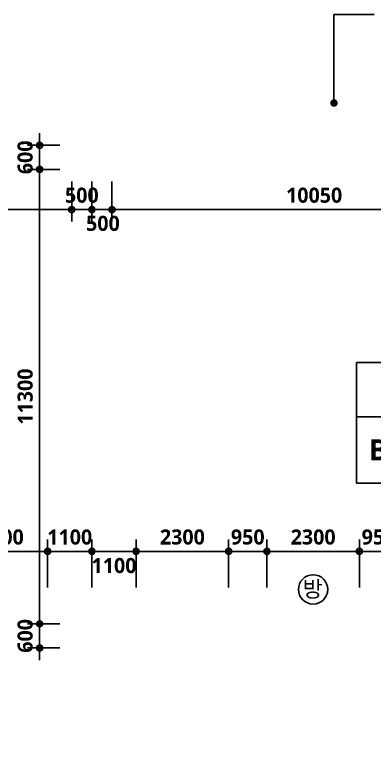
# Model space of a CAD drawing. Header units: millimetres. Extents: x -63924 to 190228206, y 0 to 456875599.
# Drawn here: x 137708 to 146653, y 69500 to 87600 of the extents above; entities that cross this region are included whole.
import ezdxf
from ezdxf.enums import TextEntityAlignment as Align

# ---------------------------------------------------------------- set-up
doc = ezdxf.new("R2010")
doc.units = ezdxf.units.MM
doc.header["$LTSCALE"] = 150
doc.header["$MEASUREMENT"] = 0
doc.header["$PDSIZE"] = -10
doc.layers.get('0').update_dxf_attribs({"linetype": 'CONTINUOUS'})
doc.layers.get('Defpoints').update_dxf_attribs({"color": 153, "linetype": 'CONTINUOUS'})
for name, color, linetype in [('A-ANNO-DIM', 4, 'CONTINUOUS'), ('A-ANNO-GRA1', 7, 'CONTINUOUS'), ('A-ANNO-LEAD', 4, 'CONTINUOUS'), ('A-ANNO-SYMB', 7, 'CONTINUOUS'), ('A-ANNO-TEXT1', 7, 'CONTINUOUS'), ('A-ANNO-TEXT2', 3, 'CONTINUOUS'), ('A-ANNO-TITL', 7, 'CONTINUOUS')]:
    doc.layers.add(name, color=color, linetype=linetype)
doc.styles.add('2020음성 1차', font='')
doc.styles.add('SH_나눔', font='')
doc.styles.add('SH_대대리576', font='')
doc.styles.get('2020음성 1차').set_extended_font_data('NanumGothic', bold=True)
doc.styles.get('SH_나눔').set_extended_font_data('NanumGothic', bold=True)
doc.styles.get('SH_대대리576').set_extended_font_data('NanumGothic', bold=True)
doc.dimstyles.new('SHP300내부', dxfattribs={"dimscale": 150, "dimtxt": 2.5, "dimasz": 1, "dimexe": 2, "dimexo": 2, "dimgap": 1, "dimtad": 1, "dimdec": 0, "dimzin": 0, "dimdsep": 46, "dimtxsty": 'SH_대대리576', "dimblk": 'DIMDOT', "dimcen": 0.09, "dimclrd": 256, "dimclre": 256, "dimclrt": 3, "dimadec": 0, "dimazin": 1, "dimtfac": 1, "dimtdec": 0, "dimtix": 1, "dimtmove": 2, "dimatfit": 0, "dimldrblk": 'DIMDOT', "dimfxl": 1, "dimtolj": 1, "dimtzin": 0, "dimlwd": -1, "dimlwe": -1, "dimarcsym": 0})

# ---------------------------------------------------------------- blocks, each defined once
blk = doc.blocks.new('DIMDOT')
at = {"color": 0}
blk.add_line((-2, 0), (2, 0), dxfattribs=at)
for radius in [0.5, 0.25]:
    blk.add_circle((0, 0), radius, dxfattribs=at)
blk = doc.blocks.new('*D190')
at = {"layer": 'A-ANNO-DIM', "transparency": 16777216}
for p, q in [((138530, 73350), (138530, 74550)), ((139630, 73350), (139630, 74550)), ((138380, 74250), (138230, 74250)), ((139630, 74250), (138530, 74250)), ((139780, 74250), (139930, 74250))]:
    blk.add_line(p, q, dxfattribs=at)
at = {"layer": 'Defpoints', "color": 0, "transparency": 16777216}
for p in [(138530, 74250), (138530, 73050), (139630, 73050)]:
    blk.add_point(p, dxfattribs=at)
at = {"layer": 'A-ANNO-DIM', "linetype": 'ByBlock', "transparency": 16777216, "xscale": 150, "yscale": 150, "zscale": 150}
blk.add_blockref('DIMDOT', (138530, 74250), dxfattribs=at)
at = {"layer": 'A-ANNO-DIM', "linetype": 'ByBlock', "transparency": 16777216, "xscale": 150, "yscale": 150, "zscale": 150, "rotation": 180}
blk.add_blockref('DIMDOT', (139630, 74250), dxfattribs=at)
at = {"layer": 'A-ANNO-DIM', "color": 3, "transparency": 16777216, "insert": (139080, 74606), "char_height": 375, "attachment_point": 5, "style": 'SH_대대리576'}
blk.add_mtext('\\A1;1100', dxfattribs=at)
blk = doc.blocks.new('*D191')
at = {"layer": 'A-ANNO-DIM', "transparency": 16777216}
for p, q in [((139630, 73350), (139630, 74550)), ((140730, 73350), (140730, 74550)), ((139480, 74250), (139330, 74250)), ((139630, 74250), (140730, 74250)), ((140880, 74250), (141030, 74250))]:
    blk.add_line(p, q, dxfattribs=at)
at = {"layer": 'Defpoints', "color": 0, "transparency": 16777216}
for p in [(140730, 74250), (139630, 73050), (140730, 73050)]:
    blk.add_point(p, dxfattribs=at)
at = {"layer": 'A-ANNO-DIM', "linetype": 'ByBlock', "transparency": 16777216, "xscale": 150, "yscale": 150, "zscale": 150}
blk.add_blockref('DIMDOT', (139630, 74250), dxfattribs=at)
at = {"layer": 'A-ANNO-DIM', "linetype": 'ByBlock', "transparency": 16777216, "xscale": 150, "yscale": 150, "zscale": 150, "rotation": 180}
blk.add_blockref('DIMDOT', (140730, 74250), dxfattribs=at)
at = {"layer": 'A-ANNO-DIM', "color": 3, "transparency": 16777216, "insert": (140180, 73897), "char_height": 375, "attachment_point": 5, "style": 'SH_대대리576'}
blk.add_mtext('\\A1;1100', dxfattribs=at)
blk = doc.blocks.new('*D195')
at = {"layer": 'A-ANNO-DIM', "transparency": 16777216}
for p, q in [((140730, 73350), (140730, 74550)), ((143030, 73350), (143030, 74550)), ((142880, 74250), (140880, 74250))]:
    blk.add_line(p, q, dxfattribs=at)
at = {"layer": 'Defpoints', "color": 0, "transparency": 16777216}
for p in [(140730, 74250), (140730, 73050), (143030, 73050)]:
    blk.add_point(p, dxfattribs=at)
at = {"layer": 'A-ANNO-DIM', "linetype": 'ByBlock', "transparency": 16777216, "xscale": 150, "yscale": 150, "zscale": 150, "rotation": 180}
blk.add_blockref('DIMDOT', (140730, 74250), dxfattribs=at)
at = {"layer": 'A-ANNO-DIM', "linetype": 'ByBlock', "transparency": 16777216, "xscale": 150, "yscale": 150, "zscale": 150}
blk.add_blockref('DIMDOT', (143030, 74250), dxfattribs=at)
at = {"layer": 'A-ANNO-DIM', "color": 3, "transparency": 16777216, "insert": (141880, 74607), "char_height": 375, "attachment_point": 5, "style": 'SH_대대리576'}
blk.add_mtext('\\A1;2300', dxfattribs=at)
blk = doc.blocks.new('*D196')
at = {"layer": 'A-ANNO-DIM', "transparency": 16777216}
for p, q in [((143030, 73350), (143030, 74550)), ((143980, 73350), (143980, 74550)), ((142880, 74250), (142730, 74250)), ((143980, 74250), (143030, 74250)), ((144130, 74250), (144280, 74250))]:
    blk.add_line(p, q, dxfattribs=at)
at = {"layer": 'Defpoints', "color": 0, "transparency": 16777216}
for p in [(143030, 74250), (143030, 73050), (143980, 73050)]:
    blk.add_point(p, dxfattribs=at)
at = {"layer": 'A-ANNO-DIM', "linetype": 'ByBlock', "transparency": 16777216, "xscale": 150, "yscale": 150, "zscale": 150}
blk.add_blockref('DIMDOT', (143030, 74250), dxfattribs=at)
at = {"layer": 'A-ANNO-DIM', "linetype": 'ByBlock', "transparency": 16777216, "xscale": 150, "yscale": 150, "zscale": 150, "rotation": 180}
blk.add_blockref('DIMDOT', (143980, 74250), dxfattribs=at)
at = {"layer": 'A-ANNO-DIM', "color": 3, "transparency": 16777216, "insert": (143505, 74607), "char_height": 375, "attachment_point": 5, "style": 'SH_대대리576'}
blk.add_mtext('\\A1;950', dxfattribs=at)
blk = doc.blocks.new('*D197')
at = {"layer": 'A-ANNO-DIM', "transparency": 16777216}
for p, q in [((136230, 73350), (136230, 74550)), ((138530, 73350), (138530, 74550)), ((138380, 74250), (136380, 74250))]:
    blk.add_line(p, q, dxfattribs=at)
at = {"layer": 'Defpoints', "color": 0, "transparency": 16777216}
for p in [(136230, 74250), (136230, 73050), (138530, 73050)]:
    blk.add_point(p, dxfattribs=at)
at = {"layer": 'A-ANNO-DIM', "linetype": 'ByBlock', "transparency": 16777216, "xscale": 150, "yscale": 150, "zscale": 150, "rotation": 180}
blk.add_blockref('DIMDOT', (136230, 74250), dxfattribs=at)
at = {"layer": 'A-ANNO-DIM', "linetype": 'ByBlock', "transparency": 16777216, "xscale": 150, "yscale": 150, "zscale": 150}
blk.add_blockref('DIMDOT', (138530, 74250), dxfattribs=at)
at = {"layer": 'A-ANNO-DIM', "color": 3, "transparency": 16777216, "insert": (137380, 74607), "char_height": 375, "attachment_point": 5, "style": 'SH_대대리576'}
blk.add_mtext('\\A1;2300', dxfattribs=at)
blk = doc.blocks.new('*D198')
at = {"layer": 'A-ANNO-DIM', "transparency": 16777216}
for p, q in [((143980, 73350), (143980, 74550)), ((146280, 73350), (146280, 74550)), ((144130, 74250), (146130, 74250))]:
    blk.add_line(p, q, dxfattribs=at)
at = {"layer": 'Defpoints', "color": 0, "transparency": 16777216}
for p in [(146280, 74250), (143980, 73050), (146280, 73050)]:
    blk.add_point(p, dxfattribs=at)
at = {"layer": 'A-ANNO-DIM', "linetype": 'ByBlock', "transparency": 16777216, "xscale": 150, "yscale": 150, "zscale": 150, "rotation": 180}
blk.add_blockref('DIMDOT', (143980, 74250), dxfattribs=at)
at = {"layer": 'A-ANNO-DIM', "linetype": 'ByBlock', "transparency": 16777216, "xscale": 150, "yscale": 150, "zscale": 150}
blk.add_blockref('DIMDOT', (146280, 74250), dxfattribs=at)
at = {"layer": 'A-ANNO-DIM', "color": 3, "transparency": 16777216, "insert": (145130, 74607), "char_height": 375, "attachment_point": 5, "style": 'SH_대대리576'}
blk.add_mtext('\\A1;2300', dxfattribs=at)
blk = doc.blocks.new('*D199')
at = {"layer": 'A-ANNO-DIM', "transparency": 16777216}
for p, q in [((146280, 73350), (146280, 74550)), ((147230, 73350), (147230, 74550)), ((146130, 74250), (145980, 74250)), ((147230, 74250), (146280, 74250)), ((147380, 74250), (147530, 74250))]:
    blk.add_line(p, q, dxfattribs=at)
at = {"layer": 'Defpoints', "color": 0, "transparency": 16777216}
for p in [(146280, 74250), (146280, 73050), (147230, 73050)]:
    blk.add_point(p, dxfattribs=at)
at = {"layer": 'A-ANNO-DIM', "linetype": 'ByBlock', "transparency": 16777216, "xscale": 150, "yscale": 150, "zscale": 150}
blk.add_blockref('DIMDOT', (146280, 74250), dxfattribs=at)
at = {"layer": 'A-ANNO-DIM', "linetype": 'ByBlock', "transparency": 16777216, "xscale": 150, "yscale": 150, "zscale": 150, "rotation": 180}
blk.add_blockref('DIMDOT', (147230, 74250), dxfattribs=at)
at = {"layer": 'A-ANNO-DIM', "color": 3, "transparency": 16777216, "insert": (146755, 74607), "char_height": 375, "attachment_point": 5, "style": 'SH_대대리576'}
blk.add_mtext('\\A1;950', dxfattribs=at)
blk = doc.blocks.new('*D347')
at = {"layer": 'A-ANNO-DIM', "transparency": 16777216}
blk.add_arc((161630, 38850), 1837, 94.6792, 221.5938, dxfattribs=at)
at = {"layer": 'Defpoints', "color": 0, "transparency": 16777216}
for p in [(161630, 83950), (168630, 46168), (160321, 40139), (144057, 20479), (161630, 20479)]:
    blk.add_point(p, dxfattribs=at)
at = {"layer": 'A-ANNO-DIM', "linetype": 'ByBlock', "transparency": 16777216, "xscale": 150, "yscale": 150, "zscale": 150}
for p, rotation in [((161630, 40687), 2.33959535530861), ((160360, 37522), 313.9334346647093)]:
    blk.add_blockref('DIMDOT', p, dxfattribs=dict(at, rotation=rotation))
at = {"layer": 'A-ANNO-DIM', "color": 3, "transparency": 16777216, "insert": (159587, 39670), "char_height": 375, "attachment_point": 5, "rotation": 68.1365, "style": 'SH_대대리576'}
blk.add_mtext('\\A1;136%%d', dxfattribs=at)
blk = doc.blocks.new('방화스크린 TEXT100')
at = {"layer": 'A-ANNO-SYMB'}
blk.add_circle((0, 0), 243, dxfattribs=at)
at = {"layer": 'A-ANNO-TITL', "style": '2020음성 1차'}
blk.add_text('방', height=267, dxfattribs=at).set_placement((-7, 7), align=Align.MIDDLE_CENTER)
blk = doc.blocks.new('G$C9D92D8A7')
at = {"layer": 'A-ANNO-GRA1'}
for p, q in [((0, 11), (40, 11)), ((15, 11), (15, 0)), ((23.75, 11), (23.75, 0)), ((15, 5.5), (40, 5.5))]:
    blk.add_line(p, q, dxfattribs=at)
blk.add_lwpolyline([(0, 20), (0, 0), (40, 0), (40, 20)], close=True, dxfattribs=at)
at = {"style": '2020음성 1차'}
for tag, height, p in [('실명', 3.5, (20, 15.5)), ('마감레벨', 3, (31.875, 8.25)), ('실번호', 3.5, (7.5, 5.5)), ('구조레벨', 3, (31.875, 2.75))]:
    blk.add_attdef(tag, text='', height=height, dxfattribs=at).set_placement(p, align=Align.MIDDLE_CENTER)
at = {"layer": 'A-ANNO-TEXT1', "style": 'SH_나눔'}
for s, p in [('FL', (19.375, 8.25)), ('SL', (19.375, 2.75))]:
    blk.add_text(s, height=3, dxfattribs=at).set_placement(p, align=Align.MIDDLE)
blk = doc.blocks.new('*D1754')
at = {"layer": 'A-ANNO-DIM', "transparency": 16777216}
for p, q in [((129130, 83450), (129130, 82450)), ((139130, 83450), (139130, 82450)), ((129280, 82750), (138980, 82750))]:
    blk.add_line(p, q, dxfattribs=at)
at = {"layer": 'Defpoints', "color": 0, "transparency": 16777216}
for p in [(129130, 83750), (139130, 83750), (139130, 82750)]:
    blk.add_point(p, dxfattribs=at)
at = {"layer": 'A-ANNO-DIM', "linetype": 'ByBlock', "transparency": 16777216, "xscale": 150, "yscale": 150, "zscale": 150, "rotation": 180}
blk.add_blockref('DIMDOT', (129130, 82750), dxfattribs=at)
at = {"layer": 'A-ANNO-DIM', "linetype": 'ByBlock', "transparency": 16777216, "xscale": 150, "yscale": 150, "zscale": 150}
blk.add_blockref('DIMDOT', (139130, 82750), dxfattribs=at)
at = {"layer": 'A-ANNO-DIM', "color": 3, "transparency": 16777216, "insert": (134130, 83106), "char_height": 375, "attachment_point": 5, "style": 'SH_대대리576'}
blk.add_mtext('\\A1;10000', dxfattribs=at)
blk = doc.blocks.new('*D1755')
at = {"layer": 'A-ANNO-DIM', "transparency": 16777216}
for p, q in [((139130, 83450), (139130, 82450)), ((139630, 83450), (139630, 82450)), ((138980, 82750), (138830, 82750)), ((139630, 82750), (139130, 82750)), ((139780, 82750), (139930, 82750))]:
    blk.add_line(p, q, dxfattribs=at)
at = {"layer": 'Defpoints', "color": 0, "transparency": 16777216}
for p in [(139130, 83750), (139630, 83750), (139130, 82750)]:
    blk.add_point(p, dxfattribs=at)
at = {"layer": 'A-ANNO-DIM', "linetype": 'ByBlock', "transparency": 16777216, "xscale": 150, "yscale": 150, "zscale": 150}
blk.add_blockref('DIMDOT', (139130, 82750), dxfattribs=at)
at = {"layer": 'A-ANNO-DIM', "linetype": 'ByBlock', "transparency": 16777216, "xscale": 150, "yscale": 150, "zscale": 150, "rotation": 180}
blk.add_blockref('DIMDOT', (139630, 82750), dxfattribs=at)
at = {"layer": 'A-ANNO-DIM', "color": 3, "transparency": 16777216, "insert": (139380, 83106), "char_height": 375, "attachment_point": 5, "style": 'SH_대대리576'}
blk.add_mtext('\\A1;500', dxfattribs=at)
blk = doc.blocks.new('*D1756')
at = {"layer": 'A-ANNO-DIM', "transparency": 16777216}
for p, q in [((139630, 83450), (139630, 82450)), ((140130, 83450), (140130, 82450)), ((139480, 82750), (139330, 82750)), ((139630, 82750), (140130, 82750)), ((140280, 82750), (140430, 82750))]:
    blk.add_line(p, q, dxfattribs=at)
at = {"layer": 'Defpoints', "color": 0, "transparency": 16777216}
for p in [(139630, 83750), (140130, 83750), (140130, 82750)]:
    blk.add_point(p, dxfattribs=at)
at = {"layer": 'A-ANNO-DIM', "linetype": 'ByBlock', "transparency": 16777216, "xscale": 150, "yscale": 150, "zscale": 150}
blk.add_blockref('DIMDOT', (139630, 82750), dxfattribs=at)
at = {"layer": 'A-ANNO-DIM', "linetype": 'ByBlock', "transparency": 16777216, "xscale": 150, "yscale": 150, "zscale": 150, "rotation": 180}
blk.add_blockref('DIMDOT', (140130, 82750), dxfattribs=at)
at = {"layer": 'A-ANNO-DIM', "color": 3, "transparency": 16777216, "insert": (139905, 82406), "char_height": 375, "attachment_point": 5, "style": 'SH_대대리576'}
blk.add_mtext('\\A1;500', dxfattribs=at)
blk = doc.blocks.new('*D1757')
at = {"layer": 'A-ANNO-DIM', "transparency": 16777216}
for p, q in [((140130, 83450), (140130, 82450)), ((150180, 83450), (150180, 82450)), ((150030, 82750), (140280, 82750))]:
    blk.add_line(p, q, dxfattribs=at)
at = {"layer": 'Defpoints', "color": 0, "transparency": 16777216}
for p in [(140130, 83750), (150180, 83750), (140130, 82750)]:
    blk.add_point(p, dxfattribs=at)
at = {"layer": 'A-ANNO-DIM', "linetype": 'ByBlock', "transparency": 16777216, "xscale": 150, "yscale": 150, "zscale": 150, "rotation": 180}
blk.add_blockref('DIMDOT', (140130, 82750), dxfattribs=at)
at = {"layer": 'A-ANNO-DIM', "linetype": 'ByBlock', "transparency": 16777216, "xscale": 150, "yscale": 150, "zscale": 150}
blk.add_blockref('DIMDOT', (150180, 82750), dxfattribs=at)
at = {"layer": 'A-ANNO-DIM', "color": 3, "transparency": 16777216, "insert": (145155, 83106), "char_height": 375, "attachment_point": 5, "style": 'SH_대대리576'}
blk.add_mtext('\\A1;10050', dxfattribs=at)
blk = doc.blocks.new('*D1762')
at = {"layer": 'A-ANNO-DIM', "transparency": 16777216}
for p, q in [((138830, 83750), (138030, 83750)), ((138330, 72600), (138330, 83600)), ((138830, 72450), (138030, 72450))]:
    blk.add_line(p, q, dxfattribs=at)
at = {"layer": 'Defpoints', "color": 0, "transparency": 16777216}
for p in [(138330, 83750), (139130, 83750), (139130, 72450)]:
    blk.add_point(p, dxfattribs=at)
at = {"layer": 'A-ANNO-DIM', "linetype": 'ByBlock', "transparency": 16777216, "xscale": 150, "yscale": 150, "zscale": 150}
for p, rotation in [((138330, 83750), 90), ((138330, 72450), 270)]:
    blk.add_blockref('DIMDOT', p, dxfattribs=dict(at, rotation=rotation))
at = {"layer": 'A-ANNO-DIM', "color": 3, "transparency": 16777216, "insert": (137973, 78100), "char_height": 375, "attachment_point": 5, "rotation": 90, "style": 'SH_대대리576'}
blk.add_mtext('\\A1;11300', dxfattribs=at)
blk = doc.blocks.new('*D1763')
at = {"layer": 'A-ANNO-DIM', "transparency": 16777216}
for p, q in [((138330, 84500), (138330, 84650)), ((138830, 84350), (138030, 84350)), ((138330, 84350), (138330, 83750)), ((138830, 83750), (138030, 83750)), ((138330, 83600), (138330, 83450))]:
    blk.add_line(p, q, dxfattribs=at)
at = {"layer": 'Defpoints', "color": 0, "transparency": 16777216}
for p in [(139130, 84350), (138330, 83750), (139130, 83750)]:
    blk.add_point(p, dxfattribs=at)
at = {"layer": 'A-ANNO-DIM', "linetype": 'ByBlock', "transparency": 16777216, "xscale": 150, "yscale": 150, "zscale": 150}
for p, rotation in [((138330, 84350), 270), ((138330, 83750), 90)]:
    blk.add_blockref('DIMDOT', p, dxfattribs=dict(at, rotation=rotation))
at = {"layer": 'A-ANNO-DIM', "color": 3, "transparency": 16777216, "insert": (137973, 84050), "char_height": 375, "attachment_point": 5, "rotation": 90, "style": 'SH_대대리576'}
blk.add_mtext('\\A1;600', dxfattribs=at)
blk = doc.blocks.new('*D1764')
at = {"layer": 'A-ANNO-DIM', "transparency": 16777216}
for p, q in [((138330, 72600), (138330, 72750)), ((138830, 72450), (138030, 72450)), ((138330, 72450), (138330, 71850)), ((138830, 71850), (138030, 71850)), ((138330, 71700), (138330, 71550))]:
    blk.add_line(p, q, dxfattribs=at)
at = {"layer": 'Defpoints', "color": 0, "transparency": 16777216}
for p in [(139130, 72450), (138330, 71850), (139130, 71850)]:
    blk.add_point(p, dxfattribs=at)
at = {"layer": 'A-ANNO-DIM', "linetype": 'ByBlock', "transparency": 16777216, "xscale": 150, "yscale": 150, "zscale": 150}
for p, rotation in [((138330, 72450), 270), ((138330, 71850), 90)]:
    blk.add_blockref('DIMDOT', p, dxfattribs=dict(at, rotation=rotation))
at = {"layer": 'A-ANNO-DIM', "color": 3, "transparency": 16777216, "insert": (137973, 72150), "char_height": 375, "attachment_point": 5, "rotation": 90, "style": 'SH_대대리576'}
blk.add_mtext('\\A1;600', dxfattribs=at)

msp = doc.modelspace()

# ---------------------------------------------------------------- linework, layer by layer
at = {"layer": 'A-ANNO-LEAD'}
msp.add_lwpolyline([(145648, 85400), (145648, 87600), (146648, 87600)], dxfattribs=at)
at = {"layer": 'A-ANNO-LEAD', "const_width": 93.8}
msp.add_lwpolyline([(145648, 85353.1, 1), (145648, 85446.9, 1)], format="xyb", close=True, dxfattribs=at)

# ---------------------------------------------------------------- block references
at = {"xscale": 1.5, "yscale": 1.5, "zscale": 1.5}
msp.add_blockref('방화스크린 TEXT100', (145130, 73305), dxfattribs=at)
at = {"layer": 'A-ANNO-DIM', "xscale": 150, "yscale": 150, "zscale": 150}
msp.add_blockref('DIMDOT', (138530, 74250), dxfattribs=at)
at = {"layer": 'A-ANNO-TEXT1'}
ref = msp.add_blockref('G$C9D92D8A7', (146207.2, 75950), dxfattribs=dict(at, xscale=150, yscale=150, zscale=150))
ref.add_attrib('실명', '복도#3', dxfattribs={"layer": 'A-ANNO-TEXT2', "height": 525, "style": '2020음성 1차'}).set_placement((149207.2, 78275, 309000), align=Align.MIDDLE_CENTER)
ref.add_attrib('실번호', 'B222', dxfattribs={"layer": 'A-ANNO-TEXT2', "height": 525, "style": '2020음성 1차'}).set_placement((147332.2, 76775, 309000), align=Align.MIDDLE_CENTER)
ref.add_attrib('마감레벨', '%%p0', dxfattribs={"height": 450, "style": '2020음성 1차'}).set_placement((150988.5, 77187.5, 309000), align=Align.MIDDLE_CENTER)
ref.add_attrib('구조레벨', '-30', dxfattribs={"height": 450, "style": '2020음성 1차'}).set_placement((150988.5, 76362.5, 309000), align=Align.MIDDLE_CENTER)

# ---------------------------------------------------------------- dimensions: what is measured, and where the dimension line sits
at = {"layer": 'A-ANNO-DIM'}
for base, p1, p2, angle, picture, middle in [((138330, 83750), (139130, 84350), (139130, 83750), 90, '*D1763', (137973.1, 84050)), ((138330, 83750), (139130, 72450), (139130, 83750), 270, '*D1762', (137973.1, 78100)), ((139130, 82750), (129130, 83750), (139130, 83750), 180, '*D1754', (134130, 83105.6)), ((136230, 74250), (138530, 73050), (136230, 73050), 0, '*D197', (137380, 74606.9)), ((138530, 74250), (139630, 73050), (138530, 73050), 0, '*D190', (139080, 74605.6)), ((140730, 74250), (143030, 73050), (140730, 73050), 0, '*D195', (141880, 74606.9)), ((143030, 74250), (143980, 73050), (143030, 73050), 0, '*D196', (143505, 74606.9)), ((146280, 74250), (143980, 73050), (146280, 73050), 180, '*D198', (145130, 74606.9)), ((146280, 74250), (147230, 73050), (146280, 73050), 0, '*D199', (146755, 74606.9)), ((138330, 71850), (139130, 72450), (139130, 71850), 90, '*D1764', (137973.1, 72150))]:
    dim = msp.add_linear_dim(base=base, p1=p1, p2=p2, angle=angle, dimstyle='SHP300내부', dxfattribs=at)
    dim.commit()
    dim.dimension.update_dxf_attribs({"geometry": picture, "text_midpoint": middle})
dim = msp.add_angular_dim_2l(base=(160321.3, 40139.5), line1=((161630, 20478.6), (161630, 83950)), line2=((144057.3, 20478.6, 103000), (168630, 46168.2)), dimstyle='SHP300내부', override={"dimtxsty": 'SH_대대리576', "dimldrblk": 'DIMDOT'}, dxfattribs=at)
dim.commit()
dim.dimension.update_dxf_attribs({"geometry": '*D347', "text_midpoint": (159587.5, 39669.6)})
for base, p1, p2, picture, middle in [((139130, 82750), (139630, 83750), (139130, 83750), '*D1755', (139380, 83106.1)), ((140130, 82750), (150180, 83750), (140130, 83750), '*D1757', (145155, 83106.1))]:
    dim = msp.add_linear_dim(base=base, p1=p1, p2=p2, dimstyle='SHP300내부', dxfattribs=at)
    dim.commit()
    dim.dimension.update_dxf_attribs({"geometry": picture, "text_midpoint": middle})
for base, p1, p2, picture, middle in [((140130, 82750), (139630, 83750), (140130, 83750), '*D1756', (139905, 82406.1)), ((140730, 74250), (139630, 73050), (140730, 73050), '*D191', (140180, 73897.4))]:
    dim = msp.add_linear_dim(base=base, p1=p1, p2=p2, angle=180, dimstyle='SHP300내부', dxfattribs=at)
    dim.commit()
    dim.dimension.update_dxf_attribs({"geometry": picture, "text_midpoint": middle, "dimtype": 160})

doc.saveas('drawing.dxf')
